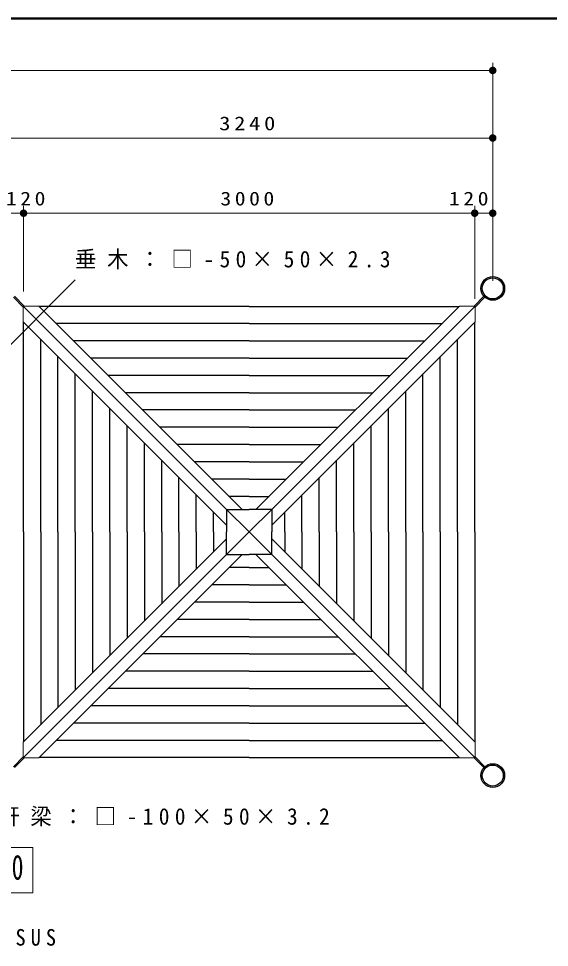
# Model space of a CAD drawing. Units: millimetres on the paper, scale 1:50. Extents: x -365 to 200, y 0 to 257.
# Drawn here: x -206.2 to -135.6, y 133.5 to 257 of the extents above; entities that cross this region are included whole.
import ezdxf

# ---------------------------------------------------------------- set-up
doc = ezdxf.new("R2010")
doc.units = ezdxf.units.MM
doc.layers.add('LY_1', color=7, linetype='Continuous', lineweight=25)
doc.layers.add('LY_2', color=7, linetype='Continuous', lineweight=13)
doc.styles.add('ＭＳ ゴシック', font='')
doc.styles.get('ＭＳ ゴシック').set_extended_font_data('MS Gothic')

# ---------------------------------------------------------------- blocks, each defined once
blk = doc.blocks.new('filled_dot')
at = {"color": 0, "linetype": 'Continuous', "lineweight": -2, "const_width": 1.25}
blk.add_lwpolyline([(-0.625, 0, 1), (0.625, 0, 1)], format="xyb", close=True, dxfattribs=at)

msp = doc.modelspace()

# ---------------------------------------------------------------- linework, layer by layer
at = {"layer": 'LY_1', "lineweight": 13}
for p, q in [((-143.091, 222.114), (-143.091, 251.099)), ((-337.491, 250.099), (-143.091, 250.099)), ((-207.891, 241.114), (-143.091, 241.114)), ((-143.091, 222.114), (-143.091, 242.114)), ((-207.891, 231.114), (-202.001, 231.114)), ((-205.491, 220.695), (-205.491, 232.114)), ((-205.491, 231.114), (-145.491, 231.114)), ((-149.011, 231.114), (-143.091, 231.114)), ((-145.491, 219.714), (-145.491, 232.114)), ((-214.166, 206.704), (-198.632, 222.238)), ((-204.263, 146.75), (-276.319, 146.75)), ((-204.263, 140.694), (-204.263, 146.75)), ((-276.319, 140.694), (-204.263, 140.694))]:
    msp.add_line(p, q, dxfattribs=at)
at = {"layer": 'LY_1'}
for p, q in [((-206.839, 219.935), (-205.538, 218.633)), ((-206.712, 220.062), (-205.41, 218.76)), ((-144.27, 220.062), (-145.571, 218.76)), ((-144.143, 219.935), (-145.444, 218.633)), ((-206.839, 157.493), (-205.538, 158.794)), ((-206.712, 157.365), (-205.41, 158.667)), ((-144.27, 157.365), (-145.571, 158.667)), ((-144.143, 157.493), (-145.444, 158.794))]:
    msp.add_line(p, q, dxfattribs=at)
at = {"layer": 'LY_1', "color": 131}
for p, q in [((-178.491, 191.714), (-205.538, 218.76)), ((-178.491, 191.714), (-205.538, 218.76)), ((-176.405, 191.714), (-203.452, 218.76)), ((-174.577, 191.714), (-147.53, 218.76)), ((-172.491, 191.714), (-145.444, 218.76)), ((-172.491, 191.714), (-145.444, 218.76)), ((-178.491, 189.628), (-205.538, 216.674)), ((-172.491, 189.628), (-145.444, 216.674)), ((-178.491, 187.8), (-205.538, 160.753)), ((-172.491, 187.8), (-145.444, 160.753)), ((-178.491, 185.714), (-205.538, 158.667)), ((-178.491, 185.714), (-205.538, 158.667)), ((-176.405, 185.714), (-203.452, 158.667)), ((-174.577, 185.714), (-147.53, 158.667)), ((-172.491, 185.714), (-145.444, 158.667)), ((-172.491, 185.714), (-145.444, 158.667))]:
    msp.add_line(p, q, dxfattribs=at)
at = {"layer": 'LY_1', "color": 131, "lineweight": 13}
for p, q in [((-203.452, 218.76), (-205.538, 218.76)), ((-205.538, 216.674), (-205.538, 218.76)), ((-147.53, 218.76), (-145.444, 218.76)), ((-145.444, 216.674), (-145.444, 218.76)), ((-205.538, 160.753), (-205.538, 158.667)), ((-145.444, 160.753), (-145.444, 158.667)), ((-203.452, 158.667), (-205.538, 158.667)), ((-147.53, 158.667), (-145.444, 158.667))]:
    msp.add_line(p, q, dxfattribs=at)
at = {"layer": 'LY_1', "color": 4}
for p, q in [((-175.491, 218.714), (-203.405, 218.714)), ((-175.491, 218.714), (-147.577, 218.714)), ((-205.491, 188.714), (-205.491, 216.628)), ((-145.491, 188.714), (-145.491, 216.628)), ((-205.491, 188.714), (-205.491, 160.8)), ((-145.491, 188.714), (-145.491, 160.8)), ((-175.491, 158.714), (-203.405, 158.714)), ((-175.491, 158.714), (-147.577, 158.714))]:
    msp.add_line(p, q, dxfattribs=at)
at = {"layer": 'LY_1', "color": 12}
for p, q in [((-175.491, 216.434), (-201.125, 216.434)), ((-175.491, 216.434), (-149.856, 216.434)), ((-203.211, 188.714), (-203.211, 214.348)), ((-175.491, 214.135), (-198.827, 214.135)), ((-175.491, 214.135), (-152.155, 214.135)), ((-147.77, 188.714), (-147.77, 214.348)), ((-200.913, 188.714), (-200.913, 212.049)), ((-175.491, 211.837), (-196.528, 211.837)), ((-175.491, 211.837), (-154.454, 211.837)), ((-150.069, 188.714), (-150.069, 212.049)), ((-198.614, 188.714), (-198.614, 209.751)), ((-175.491, 209.538), (-194.229, 209.538)), ((-175.491, 209.538), (-156.752, 209.538)), ((-152.368, 188.714), (-152.368, 209.751)), ((-196.315, 188.714), (-196.315, 207.452)), ((-175.491, 207.239), (-191.93, 207.239)), ((-175.491, 207.239), (-159.051, 207.239)), ((-154.667, 188.714), (-154.667, 207.452)), ((-194.016, 188.714), (-194.016, 205.153)), ((-156.965, 188.714), (-156.965, 205.153)), ((-175.491, 204.94), (-189.631, 204.94)), ((-175.491, 204.94), (-161.35, 204.94)), ((-191.717, 188.714), (-191.717, 202.854)), ((-175.491, 202.641), (-187.333, 202.641)), ((-175.491, 202.641), (-163.649, 202.641)), ((-159.264, 188.714), (-159.264, 202.854)), ((-189.419, 188.714), (-189.419, 200.555)), ((-175.491, 200.343), (-185.034, 200.343)), ((-175.491, 200.343), (-165.948, 200.343)), ((-161.563, 188.714), (-161.563, 200.555)), ((-187.12, 188.714), (-187.12, 198.257)), ((-175.491, 198.044), (-182.735, 198.044)), ((-175.491, 198.044), (-168.246, 198.044)), ((-163.862, 188.714), (-163.862, 198.257)), ((-184.821, 188.714), (-184.821, 195.958)), ((-175.491, 195.745), (-180.436, 195.745)), ((-175.491, 195.745), (-170.545, 195.745)), ((-166.16, 188.714), (-166.16, 195.958)), ((-182.522, 188.714), (-182.522, 193.659)), ((-175.491, 193.446), (-178.138, 193.446)), ((-175.491, 193.446), (-172.844, 193.446)), ((-168.459, 188.714), (-168.459, 193.659)), ((-180.224, 188.714), (-180.224, 191.36)), ((-170.758, 188.714), (-170.758, 191.36)), ((-203.211, 188.714), (-203.211, 163.079)), ((-200.913, 188.714), (-200.913, 165.378)), ((-198.614, 188.714), (-198.614, 167.676)), ((-196.315, 188.714), (-196.315, 169.975)), ((-194.016, 188.714), (-194.016, 172.274)), ((-191.717, 188.714), (-191.717, 174.573)), ((-189.419, 188.714), (-189.419, 176.872)), ((-187.12, 188.714), (-187.12, 179.17)), ((-184.821, 188.714), (-184.821, 181.469)), ((-182.522, 188.714), (-182.522, 183.768)), ((-180.224, 188.714), (-180.224, 186.067)), ((-170.758, 188.714), (-170.758, 186.067)), ((-168.459, 188.714), (-168.459, 183.768)), ((-166.16, 188.714), (-166.16, 181.469)), ((-163.862, 188.714), (-163.862, 179.17)), ((-161.563, 188.714), (-161.563, 176.872)), ((-159.264, 188.714), (-159.264, 174.573)), ((-156.965, 188.714), (-156.965, 172.274)), ((-154.667, 188.714), (-154.667, 169.975)), ((-152.368, 188.714), (-152.368, 167.676)), ((-150.069, 188.714), (-150.069, 165.378)), ((-147.77, 188.714), (-147.77, 163.079)), ((-175.491, 183.981), (-178.138, 183.981)), ((-175.491, 183.981), (-172.844, 183.981)), ((-175.491, 181.682), (-180.436, 181.682)), ((-175.491, 181.682), (-170.545, 181.682)), ((-175.491, 179.383), (-182.735, 179.383)), ((-175.491, 179.383), (-168.246, 179.383)), ((-175.491, 177.084), (-185.034, 177.084)), ((-175.491, 177.084), (-165.948, 177.084)), ((-175.491, 174.786), (-187.333, 174.786)), ((-175.491, 174.786), (-163.649, 174.786)), ((-175.491, 172.487), (-189.631, 172.487)), ((-175.491, 172.487), (-161.35, 172.487)), ((-175.491, 170.188), (-191.93, 170.188)), ((-175.491, 170.188), (-159.051, 170.188)), ((-175.491, 167.889), (-194.229, 167.889)), ((-175.491, 167.889), (-156.752, 167.889)), ((-175.491, 165.591), (-196.528, 165.591)), ((-175.491, 165.591), (-154.454, 165.591)), ((-175.491, 163.292), (-198.827, 163.292)), ((-175.491, 163.292), (-152.155, 163.292)), ((-175.491, 160.993), (-201.125, 160.993)), ((-175.491, 160.993), (-149.856, 160.993))]:
    msp.add_line(p, q, dxfattribs=at)
at = {"layer": 'LY_1', "color": 2}
for p, q in [((-178.491, 191.714), (-175.491, 191.714)), ((-175.491, 188.714), (-178.491, 191.714)), ((-178.491, 191.714), (-178.491, 188.714)), ((-175.491, 188.714), (-178.491, 191.714)), ((-175.491, 188.714), (-172.491, 191.714)), ((-172.491, 191.714), (-175.491, 191.714)), ((-175.491, 188.714), (-172.491, 191.714)), ((-172.491, 191.714), (-172.491, 188.714)), ((-178.491, 185.714), (-178.491, 188.714)), ((-175.491, 188.714), (-178.491, 185.714)), ((-175.491, 188.714), (-178.491, 185.714)), ((-175.491, 188.714), (-172.491, 185.714)), ((-175.491, 188.714), (-172.491, 185.714)), ((-172.491, 185.714), (-172.491, 188.714)), ((-178.491, 185.714), (-175.491, 185.714)), ((-172.491, 185.714), (-175.491, 185.714))]:
    msp.add_line(p, q, dxfattribs=at)
at = {"layer": 'LY_1'}
for centre, radius in [((-143.091, 221.114), 1.58), ((-143.091, 221.114), 1.398), ((-143.091, 156.314), 1.58), ((-143.091, 156.314), 1.398)]:
    msp.add_circle(centre, radius, dxfattribs=at)
at = {"layer": 'LY_2', "lineweight": 50}
msp.add_line((0, 257), (-365, 257), dxfattribs=at)

# ---------------------------------------------------------------- block references
at = {"layer": 'LY_1', "lineweight": 13, "xscale": 0.4, "yscale": 0.4, "rotation": 180}
for p in [(-143.091, 250.099), (-143.091, 241.114), (-205.491, 231.114), (-145.491, 231.114), (-143.091, 231.114)]:
    msp.add_blockref('filled_dot', p, dxfattribs=at)
at = {"layer": 'LY_1', "lineweight": 13, "xscale": 0.4, "yscale": 0.4}
for p in [(-205.491, 231.114), (-145.491, 231.114)]:
    msp.add_blockref('filled_dot', p, dxfattribs=at)

# ---------------------------------------------------------------- texts
at = {"layer": 'LY_1', "style": 'ＭＳ ゴシック'}
for s, insert, char_height, attachment_point in [('\\T1.33;\\W1.2;3240', (-175.491, 242.114), 1.833, 8), ('\\T1.33;\\W1.15;120', (-204.97, 232.114), 1.833, 8), ('\\T1.33;\\W1.15;3000', (-175.491, 232.114), 1.833, 8), ('\\T1.33;\\W1.15;120', (-146.042, 232.114), 1.833, 8), ('\\T1.5;\\W0.95;垂木：□-50×50×2.3', (-198.654, 224.888), 2.199, 4), ('\\T1.5;\\W0.95;軒梁：□-100×50×3.2', (-208.865, 150.76), 2.199, 4), ('\\T1.57;\\W0.7;屋根伏/小屋組伏図\u3000Ｓ＝１／50', (-276.291, 143.722), 3.299, 4), ('\\T1.5;\\W0.9;棟包：SUS', (-218.707, 134.674), 2.199, 4)]:
    msp.add_mtext(s, dxfattribs=dict(at, insert=insert, char_height=char_height, attachment_point=attachment_point))

doc.saveas('drawing.dxf')
